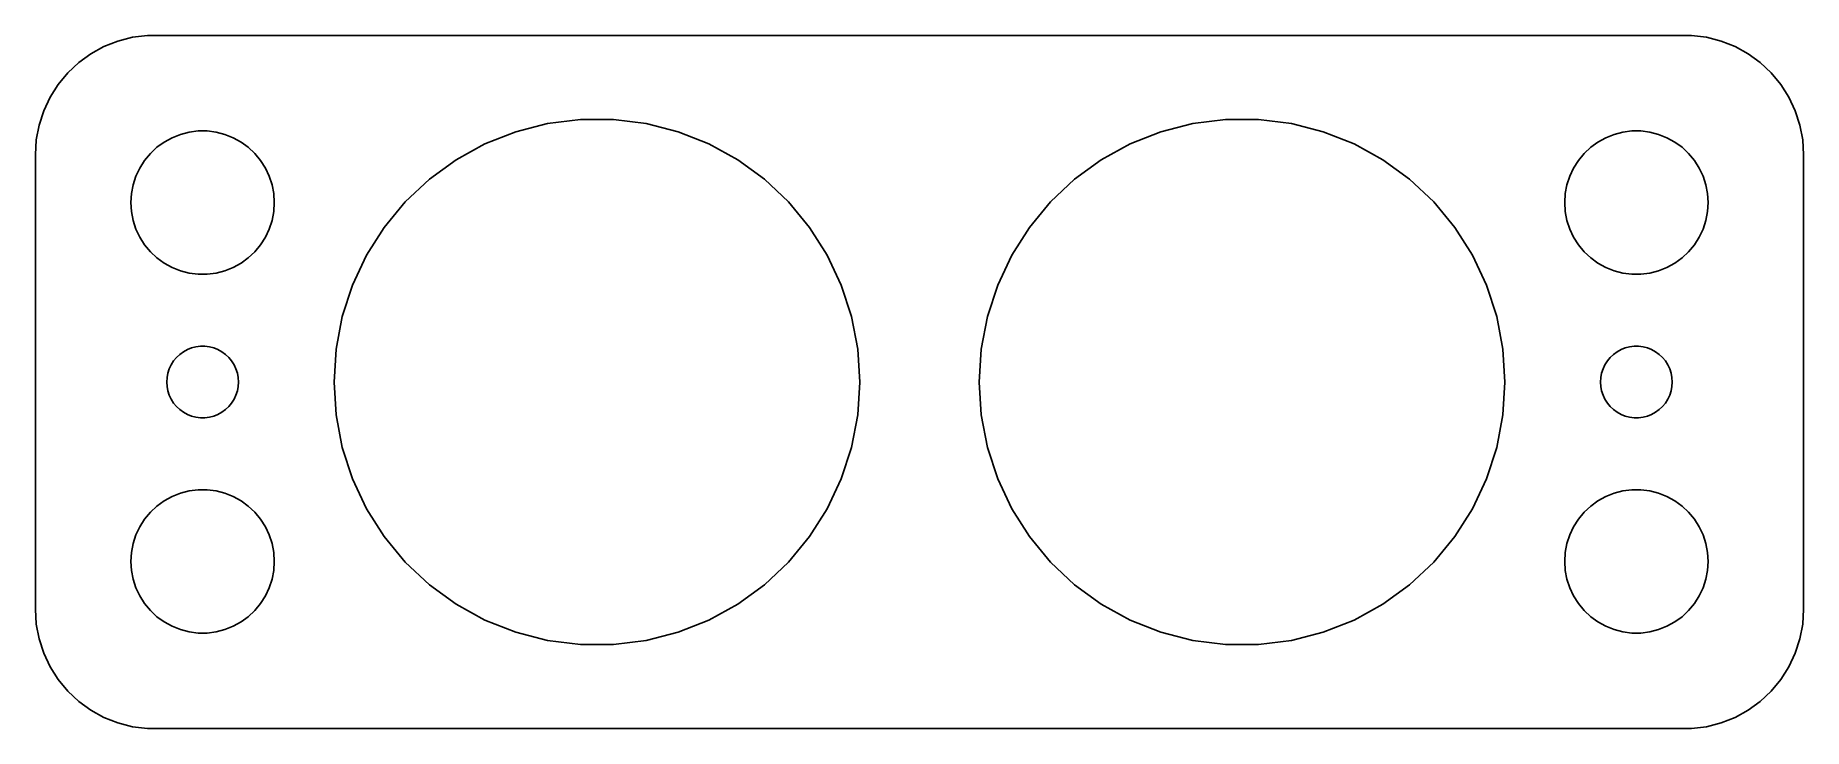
# Model space of a CAD drawing. Header units: metres. Extents: x -37 to 37, y 24.5 to 53.5.
import ezdxf

# ---------------------------------------------------------------- set-up
doc = ezdxf.new("R2010")
doc.units = ezdxf.units.M

msp = doc.modelspace()

# ---------------------------------------------------------------- linework, layer by layer
for p, q in [((-32.9369, 53.4114), (-33.5451, 53.2553)), ((-32.3139, 53.4901), (-32.9369, 53.4114)), ((32.3139, 53.4901), (-32.3139, 53.4901)), ((32.9369, 53.4114), (32.3139, 53.4901)), ((33.5451, 53.2553), (32.9369, 53.4114)), ((-34.6791, 52.7216), (-35.1871, 52.3526)), ((-34.1289, 53.0241), (-34.6791, 52.7216)), ((-33.5451, 53.2553), (-34.1289, 53.0241)), ((34.1289, 53.0241), (33.5451, 53.2553)), ((34.6791, 52.7216), (34.1289, 53.0241)), ((35.1871, 52.3526), (34.6791, 52.7216)), ((-35.6448, 51.9227), (-36.0451, 51.4389)), ((-35.1871, 52.3526), (-35.6448, 51.9227)), ((35.6448, 51.9227), (35.1871, 52.3526)), ((36.0451, 51.4389), (35.6448, 51.9227)), ((-36.0451, 51.4389), (-36.3815, 50.9088)), ((36.3815, 50.9088), (36.0451, 51.4389)), ((-36.6489, 50.3406), (-36.8429, 49.7434)), ((-36.3815, 50.9088), (-36.6489, 50.3406)), ((36.6489, 50.3406), (36.3815, 50.9088)), ((36.8429, 49.7434), (36.6489, 50.3406)), ((-36.8429, 49.7434), (-36.9606, 49.1267)), ((-16.8992, 49.4616), (-15.5612, 49.8051)), ((-15.5612, 49.8051), (-14.1907, 49.9783)), ((-14.1907, 49.9783), (-12.8093, 49.9783)), ((-12.8093, 49.9783), (-11.4388, 49.8051)), ((-11.4388, 49.8051), (-10.1008, 49.4616)), ((10.1008, 49.4616), (11.4388, 49.8051)), ((11.4388, 49.8051), (12.8093, 49.9783)), ((12.8093, 49.9783), (14.1907, 49.9783)), ((14.1907, 49.9783), (15.5612, 49.8051)), ((15.5612, 49.8051), (16.8992, 49.4616)), ((36.9606, 49.1267), (36.8429, 49.7434)), ((-36.9606, 49.1267), (-37, 48.5)), ((-31.9123, 48.8115), (-31.6075, 49.033)), ((-31.6075, 49.033), (-31.2773, 49.2145)), ((-31.2773, 49.2145), (-30.927, 49.3532)), ((-30.927, 49.3532), (-30.5621, 49.4469)), ((-30.5621, 49.4469), (-30.1884, 49.4941)), ((-30.1884, 49.4941), (-29.8116, 49.4941)), ((-29.8116, 49.4941), (-29.4379, 49.4469)), ((-29.4379, 49.4469), (-29.0729, 49.3532)), ((-29.0729, 49.3532), (-28.7227, 49.2145)), ((-28.7227, 49.2145), (-28.3925, 49.033)), ((-28.3925, 49.033), (-28.0877, 48.8115)), ((-19.3941, 48.2876), (-18.1836, 48.9531)), ((-18.1836, 48.9531), (-16.8992, 49.4616)), ((-10.1008, 49.4616), (-8.81642, 48.9531)), ((-8.81642, 48.9531), (-7.6059, 48.2876)), ((7.6059, 48.2876), (8.81642, 48.9531)), ((8.81642, 48.9531), (10.1008, 49.4616)), ((16.8992, 49.4616), (18.1836, 48.9531)), ((18.1836, 48.9531), (19.3941, 48.2876)), ((28.0877, 48.8115), (28.3925, 49.033)), ((28.3925, 49.033), (28.7227, 49.2145)), ((28.7227, 49.2145), (29.0729, 49.3532)), ((29.0729, 49.3532), (29.4379, 49.4469)), ((29.4379, 49.4469), (29.8116, 49.4941)), ((29.8116, 49.4941), (30.1884, 49.4941)), ((30.1884, 49.4941), (30.5621, 49.4469)), ((30.5621, 49.4469), (30.927, 49.3532)), ((30.927, 49.3532), (31.2773, 49.2145)), ((31.2773, 49.2145), (31.6075, 49.033)), ((31.6075, 49.033), (31.9123, 48.8115)), ((37, 48.5), (36.9606, 49.1267)), ((-37, 48.5), (-37, 29.5)), ((-32.6289, 47.9453), (-32.427, 48.2634)), ((-32.427, 48.2634), (-32.1869, 48.5536)), ((-32.1869, 48.5536), (-31.9123, 48.8115)), ((-28.0877, 48.8115), (-27.8131, 48.5536)), ((-27.8131, 48.5536), (-27.5729, 48.2634)), ((-27.5729, 48.2634), (-27.3711, 47.9453)), ((-20.5117, 47.4756), (-19.3941, 48.2876)), ((-7.6059, 48.2876), (-6.48833, 47.4756)), ((6.48833, 47.4756), (7.6059, 48.2876)), ((19.3941, 48.2876), (20.5117, 47.4756)), ((27.3711, 47.9453), (27.5729, 48.2634)), ((27.5729, 48.2634), (27.8131, 48.5536)), ((27.8131, 48.5536), (28.0877, 48.8115)), ((31.9123, 48.8115), (32.1869, 48.5536)), ((32.1869, 48.5536), (32.427, 48.2634)), ((32.427, 48.2634), (32.6289, 47.9453)), ((37, 29.5), (37, 48.5)), ((-32.9057, 47.2461), (-32.7893, 47.6044)), ((-32.7893, 47.6044), (-32.6289, 47.9453)), ((-27.3711, 47.9453), (-27.2107, 47.6044)), ((-27.2107, 47.6044), (-27.0942, 47.2461)), ((-21.5186, 46.53), (-20.5117, 47.4756)), ((-6.48833, 47.4756), (-5.48134, 46.53)), ((5.48134, 46.53), (6.48833, 47.4756)), ((20.5117, 47.4756), (21.5186, 46.53)), ((27.0942, 47.2461), (27.2107, 47.6044)), ((27.2107, 47.6044), (27.3711, 47.9453)), ((32.6289, 47.9453), (32.7893, 47.6044)), ((32.7893, 47.6044), (32.9057, 47.2461)), ((-33, 46.5), (-32.9763, 46.876)), ((-32.9763, 46.876), (-32.9057, 47.2461)), ((-27.0942, 47.2461), (-27.0237, 46.876)), ((-27.0237, 46.876), (-27, 46.5)), ((27, 46.5), (27.0237, 46.876)), ((27.0237, 46.876), (27.0942, 47.2461)), ((32.9057, 47.2461), (32.9763, 46.876)), ((32.9763, 46.876), (33, 46.5)), ((-32.9763, 46.124), (-33, 46.5)), ((-32.9057, 45.7539), (-32.9763, 46.124)), ((-27.0237, 46.124), (-27.0942, 45.7539)), ((-27, 46.5), (-27.0237, 46.124)), ((-22.3992, 45.4656), (-21.5186, 46.53)), ((-5.48134, 46.53), (-4.6008, 45.4656)), ((4.6008, 45.4656), (5.48134, 46.53)), ((21.5186, 46.53), (22.3992, 45.4656)), ((27.0237, 46.124), (27, 46.5)), ((27.0942, 45.7539), (27.0237, 46.124)), ((32.9763, 46.124), (32.9057, 45.7539)), ((33, 46.5), (32.9763, 46.124)), ((-32.7893, 45.3956), (-32.9057, 45.7539)), ((-32.6289, 45.0547), (-32.7893, 45.3956)), ((-27.2107, 45.3956), (-27.3711, 45.0547)), ((-27.0942, 45.7539), (-27.2107, 45.3956)), ((-23.1394, 44.2993), (-22.3992, 45.4656)), ((-4.6008, 45.4656), (-3.86063, 44.2993)), ((3.86063, 44.2993), (4.6008, 45.4656)), ((22.3992, 45.4656), (23.1394, 44.2993)), ((27.2107, 45.3956), (27.0942, 45.7539)), ((27.3711, 45.0547), (27.2107, 45.3956)), ((32.7893, 45.3956), (32.6289, 45.0547)), ((32.9057, 45.7539), (32.7893, 45.3956)), ((-32.427, 44.7366), (-32.6289, 45.0547)), ((-32.1869, 44.4464), (-32.427, 44.7366)), ((-31.9123, 44.1884), (-32.1869, 44.4464)), ((-27.8131, 44.4464), (-28.0877, 44.1884)), ((-27.5729, 44.7366), (-27.8131, 44.4464)), ((-27.3711, 45.0547), (-27.5729, 44.7366)), ((27.5729, 44.7366), (27.3711, 45.0547)), ((27.8131, 44.4464), (27.5729, 44.7366)), ((28.0877, 44.1884), (27.8131, 44.4464)), ((32.1869, 44.4464), (31.9123, 44.1884)), ((32.427, 44.7366), (32.1869, 44.4464)), ((32.6289, 45.0547), (32.427, 44.7366)), ((-31.6075, 43.967), (-31.9123, 44.1884)), ((-31.2773, 43.7855), (-31.6075, 43.967)), ((-30.927, 43.6468), (-31.2773, 43.7855)), ((-28.7227, 43.7855), (-29.0729, 43.6468)), ((-28.3925, 43.967), (-28.7227, 43.7855)), ((-28.0877, 44.1884), (-28.3925, 43.967)), ((-23.7275, 43.0494), (-23.1394, 44.2993)), ((-3.86063, 44.2993), (-3.27245, 43.0494)), ((3.27245, 43.0494), (3.86063, 44.2993)), ((23.1394, 44.2993), (23.7275, 43.0494)), ((28.3925, 43.967), (28.0877, 44.1884)), ((28.7227, 43.7855), (28.3925, 43.967)), ((29.0729, 43.6468), (28.7227, 43.7855)), ((31.2773, 43.7855), (30.927, 43.6468)), ((31.6075, 43.967), (31.2773, 43.7855)), ((31.9123, 44.1884), (31.6075, 43.967)), ((-30.5621, 43.5531), (-30.927, 43.6468)), ((-30.1884, 43.5059), (-30.5621, 43.5531)), ((-29.8116, 43.5059), (-30.1884, 43.5059)), ((-29.4379, 43.5531), (-29.8116, 43.5059)), ((-29.0729, 43.6468), (-29.4379, 43.5531)), ((-24.1544, 41.7356), (-23.7275, 43.0494)), ((-3.27245, 43.0494), (-2.84558, 41.7356)), ((2.84558, 41.7356), (3.27245, 43.0494)), ((23.7275, 43.0494), (24.1544, 41.7356)), ((29.4379, 43.5531), (29.0729, 43.6468)), ((29.8116, 43.5059), (29.4379, 43.5531)), ((30.1884, 43.5059), (29.8116, 43.5059)), ((30.5621, 43.5531), (30.1884, 43.5059)), ((30.927, 43.6468), (30.5621, 43.5531)), ((-24.4133, 40.3787), (-24.1544, 41.7356)), ((-2.84558, 41.7356), (-2.58673, 40.3787)), ((2.58673, 40.3787), (2.84558, 41.7356)), ((24.1544, 41.7356), (24.4133, 40.3787)), ((-31.2135, 39.8817), (-31.0934, 40.0268)), ((-31.0934, 40.0268), (-30.9561, 40.1558)), ((-30.9561, 40.1558), (-30.8037, 40.2665)), ((-30.8037, 40.2665), (-30.6387, 40.3572)), ((-30.6387, 40.3572), (-30.4635, 40.4266)), ((-30.4635, 40.4266), (-30.2811, 40.4734)), ((-30.2811, 40.4734), (-30.0942, 40.497)), ((-30.0942, 40.497), (-29.9058, 40.497)), ((-29.9058, 40.497), (-29.7189, 40.4734)), ((-29.7189, 40.4734), (-29.5365, 40.4266)), ((-29.5365, 40.4266), (-29.3613, 40.3572)), ((-29.3613, 40.3572), (-29.1963, 40.2665)), ((-29.1963, 40.2665), (-29.0439, 40.1558)), ((-29.0439, 40.1558), (-28.9065, 40.0268)), ((-28.9065, 40.0268), (-28.7865, 39.8817)), ((-24.5, 39), (-24.4133, 40.3787)), ((-2.58673, 40.3787), (-2.5, 39)), ((2.5, 39), (2.58673, 40.3787)), ((24.4133, 40.3787), (24.5, 39)), ((28.7865, 39.8817), (28.9065, 40.0268)), ((28.9065, 40.0268), (29.0439, 40.1558)), ((29.0439, 40.1558), (29.1963, 40.2665)), ((29.1963, 40.2665), (29.3613, 40.3572)), ((29.3613, 40.3572), (29.5365, 40.4266)), ((29.5365, 40.4266), (29.7189, 40.4734)), ((29.7189, 40.4734), (29.9058, 40.497)), ((29.9058, 40.497), (30.0942, 40.497)), ((30.0942, 40.497), (30.2811, 40.4734)), ((30.2811, 40.4734), (30.4635, 40.4266)), ((30.4635, 40.4266), (30.6387, 40.3572)), ((30.6387, 40.3572), (30.8037, 40.2665)), ((30.8037, 40.2665), (30.9561, 40.1558)), ((30.9561, 40.1558), (31.0934, 40.0268)), ((31.0934, 40.0268), (31.2135, 39.8817)), ((-31.4882, 39.188), (-31.4529, 39.373)), ((-31.4529, 39.373), (-31.3947, 39.5522)), ((-31.3947, 39.5522), (-31.3145, 39.7226)), ((-31.3145, 39.7226), (-31.2135, 39.8817)), ((-28.7865, 39.8817), (-28.6855, 39.7226)), ((-28.6855, 39.7226), (-28.6053, 39.5522)), ((-28.6053, 39.5522), (-28.5471, 39.373)), ((-28.5471, 39.373), (-28.5118, 39.188)), ((28.5118, 39.188), (28.5471, 39.373)), ((28.5471, 39.373), (28.6053, 39.5522)), ((28.6053, 39.5522), (28.6855, 39.7226)), ((28.6855, 39.7226), (28.7865, 39.8817)), ((31.2135, 39.8817), (31.3145, 39.7226)), ((31.3145, 39.7226), (31.3947, 39.5522)), ((31.3947, 39.5522), (31.4529, 39.373)), ((31.4529, 39.373), (31.4882, 39.188)), ((-31.5, 39), (-31.4882, 39.188)), ((-31.4882, 38.812), (-31.5, 39)), ((-31.4529, 38.627), (-31.4882, 38.812)), ((-31.3947, 38.4478), (-31.4529, 38.627)), ((-28.5471, 38.627), (-28.6053, 38.4478)), ((-28.5118, 38.812), (-28.5471, 38.627)), ((-28.5118, 39.188), (-28.5, 39)), ((-28.5, 39), (-28.5118, 38.812)), ((-24.4133, 37.6213), (-24.5, 39)), ((-2.5, 39), (-2.58673, 37.6213)), ((2.58673, 37.6213), (2.5, 39)), ((24.5, 39), (24.4133, 37.6213)), ((28.5, 39), (28.5118, 39.188)), ((28.5118, 38.812), (28.5, 39)), ((28.5471, 38.627), (28.5118, 38.812)), ((28.6053, 38.4478), (28.5471, 38.627)), ((31.4529, 38.627), (31.3947, 38.4478)), ((31.4882, 38.812), (31.4529, 38.627)), ((31.4882, 39.188), (31.5, 39)), ((31.5, 39), (31.4882, 38.812)), ((-31.3145, 38.2774), (-31.3947, 38.4478)), ((-31.2135, 38.1183), (-31.3145, 38.2774)), ((-31.0934, 37.9732), (-31.2135, 38.1183)), ((-30.9561, 37.8442), (-31.0934, 37.9732)), ((-30.8037, 37.7335), (-30.9561, 37.8442)), ((-29.0439, 37.8442), (-29.1963, 37.7335)), ((-28.9065, 37.9732), (-29.0439, 37.8442)), ((-28.7865, 38.1183), (-28.9065, 37.9732)), ((-28.6855, 38.2774), (-28.7865, 38.1183)), ((-28.6053, 38.4478), (-28.6855, 38.2774)), ((28.6855, 38.2774), (28.6053, 38.4478)), ((28.7865, 38.1183), (28.6855, 38.2774)), ((28.9065, 37.9732), (28.7865, 38.1183)), ((29.0439, 37.8442), (28.9065, 37.9732)), ((29.1963, 37.7335), (29.0439, 37.8442)), ((30.9561, 37.8442), (30.8037, 37.7335)), ((31.0934, 37.9732), (30.9561, 37.8442)), ((31.2135, 38.1183), (31.0934, 37.9732)), ((31.3145, 38.2774), (31.2135, 38.1183)), ((31.3947, 38.4478), (31.3145, 38.2774)), ((-30.6387, 37.6428), (-30.8037, 37.7335)), ((-30.4635, 37.5734), (-30.6387, 37.6428)), ((-30.2811, 37.5266), (-30.4635, 37.5734)), ((-30.0942, 37.503), (-30.2811, 37.5266)), ((-29.9058, 37.503), (-30.0942, 37.503)), ((-29.7189, 37.5266), (-29.9058, 37.503)), ((-29.5365, 37.5734), (-29.7189, 37.5266)), ((-29.3613, 37.6428), (-29.5365, 37.5734)), ((-29.1963, 37.7335), (-29.3613, 37.6428)), ((-24.1544, 36.2644), (-24.4133, 37.6213)), ((-2.58673, 37.6213), (-2.84558, 36.2644)), ((2.84558, 36.2644), (2.58673, 37.6213)), ((24.4133, 37.6213), (24.1544, 36.2644)), ((29.3613, 37.6428), (29.1963, 37.7335)), ((29.5365, 37.5734), (29.3613, 37.6428)), ((29.7189, 37.5266), (29.5365, 37.5734)), ((29.9058, 37.503), (29.7189, 37.5266)), ((30.0942, 37.503), (29.9058, 37.503)), ((30.2811, 37.5266), (30.0942, 37.503)), ((30.4635, 37.5734), (30.2811, 37.5266)), ((30.6387, 37.6428), (30.4635, 37.5734)), ((30.8037, 37.7335), (30.6387, 37.6428)), ((-23.7275, 34.9506), (-24.1544, 36.2644)), ((-2.84558, 36.2644), (-3.27245, 34.9506)), ((3.27245, 34.9506), (2.84558, 36.2644)), ((24.1544, 36.2644), (23.7275, 34.9506)), ((-23.1394, 33.7007), (-23.7275, 34.9506)), ((-3.27245, 34.9506), (-3.86063, 33.7007)), ((3.86063, 33.7007), (3.27245, 34.9506)), ((23.7275, 34.9506), (23.1394, 33.7007)), ((-31.6075, 34.033), (-31.2773, 34.2145)), ((-31.2773, 34.2145), (-30.927, 34.3532)), ((-30.927, 34.3532), (-30.5621, 34.4469)), ((-30.5621, 34.4469), (-30.1884, 34.4941)), ((-30.1884, 34.4941), (-29.8116, 34.4941)), ((-29.8116, 34.4941), (-29.4379, 34.4469)), ((-29.4379, 34.4469), (-29.0729, 34.3532)), ((-29.0729, 34.3532), (-28.7227, 34.2145)), ((-28.7227, 34.2145), (-28.3925, 34.033)), ((28.3925, 34.033), (28.7227, 34.2145)), ((28.7227, 34.2145), (29.0729, 34.3532)), ((29.0729, 34.3532), (29.4379, 34.4469)), ((29.4379, 34.4469), (29.8116, 34.4941)), ((29.8116, 34.4941), (30.1884, 34.4941)), ((30.1884, 34.4941), (30.5621, 34.4469)), ((30.5621, 34.4469), (30.927, 34.3532)), ((30.927, 34.3532), (31.2773, 34.2145)), ((31.2773, 34.2145), (31.6075, 34.033)), ((-32.427, 33.2634), (-32.1869, 33.5536)), ((-32.1869, 33.5536), (-31.9123, 33.8116)), ((-31.9123, 33.8116), (-31.6075, 34.033)), ((-28.3925, 34.033), (-28.0877, 33.8116)), ((-28.0877, 33.8116), (-27.8131, 33.5536)), ((-27.8131, 33.5536), (-27.5729, 33.2634)), ((-22.3992, 32.5344), (-23.1394, 33.7007)), ((-3.86063, 33.7007), (-4.6008, 32.5344)), ((4.6008, 32.5344), (3.86063, 33.7007)), ((23.1394, 33.7007), (22.3992, 32.5344)), ((27.5729, 33.2634), (27.8131, 33.5536)), ((27.8131, 33.5536), (28.0877, 33.8116)), ((28.0877, 33.8116), (28.3925, 34.033)), ((31.6075, 34.033), (31.9123, 33.8116)), ((31.9123, 33.8116), (32.1869, 33.5536)), ((32.1869, 33.5536), (32.427, 33.2634)), ((-32.9057, 32.2461), (-32.7893, 32.6044)), ((-32.7893, 32.6044), (-32.6289, 32.9453)), ((-32.6289, 32.9453), (-32.427, 33.2634)), ((-27.5729, 33.2634), (-27.3711, 32.9453)), ((-27.3711, 32.9453), (-27.2107, 32.6044)), ((-27.2107, 32.6044), (-27.0942, 32.2461)), ((27.0942, 32.2461), (27.2107, 32.6044)), ((27.2107, 32.6044), (27.3711, 32.9453)), ((27.3711, 32.9453), (27.5729, 33.2634)), ((32.427, 33.2634), (32.6289, 32.9453)), ((32.6289, 32.9453), (32.7893, 32.6044)), ((32.7893, 32.6044), (32.9057, 32.2461)), ((-33, 31.5), (-32.9763, 31.876)), ((-32.9763, 31.876), (-32.9057, 32.2461)), ((-27.0942, 32.2461), (-27.0237, 31.876)), ((-27.0237, 31.876), (-27, 31.5)), ((-21.5186, 31.47), (-22.3992, 32.5344)), ((-4.6008, 32.5344), (-5.48134, 31.47)), ((5.48134, 31.47), (4.6008, 32.5344)), ((22.3992, 32.5344), (21.5186, 31.47)), ((27, 31.5), (27.0237, 31.876)), ((27.0237, 31.876), (27.0942, 32.2461)), ((32.9057, 32.2461), (32.9763, 31.876)), ((32.9763, 31.876), (33, 31.5)), ((-32.9763, 31.124), (-33, 31.5)), ((-32.9057, 30.7539), (-32.9763, 31.124)), ((-27.0237, 31.124), (-27.0942, 30.7539)), ((-27, 31.5), (-27.0237, 31.124)), ((-20.5117, 30.5244), (-21.5186, 31.47)), ((-5.48134, 31.47), (-6.48833, 30.5244)), ((6.48833, 30.5244), (5.48134, 31.47)), ((21.5186, 31.47), (20.5117, 30.5244)), ((27.0237, 31.124), (27, 31.5)), ((27.0942, 30.7539), (27.0237, 31.124)), ((32.9763, 31.124), (32.9057, 30.7539)), ((33, 31.5), (32.9763, 31.124)), ((-32.7893, 30.3956), (-32.9057, 30.7539)), ((-32.6289, 30.0547), (-32.7893, 30.3956)), ((-27.2107, 30.3956), (-27.3711, 30.0547)), ((-27.0942, 30.7539), (-27.2107, 30.3956)), ((-19.3941, 29.7124), (-20.5117, 30.5244)), ((-6.48833, 30.5244), (-7.6059, 29.7124)), ((7.6059, 29.7124), (6.48833, 30.5244)), ((20.5117, 30.5244), (19.3941, 29.7124)), ((27.2107, 30.3956), (27.0942, 30.7539)), ((27.3711, 30.0547), (27.2107, 30.3956)), ((32.7893, 30.3956), (32.6289, 30.0547)), ((32.9057, 30.7539), (32.7893, 30.3956)), ((-32.427, 29.7366), (-32.6289, 30.0547)), ((-32.1869, 29.4464), (-32.427, 29.7366)), ((-27.5729, 29.7366), (-27.8131, 29.4464)), ((-27.3711, 30.0547), (-27.5729, 29.7366)), ((-18.1836, 29.0469), (-19.3941, 29.7124)), ((-7.6059, 29.7124), (-8.81642, 29.0469)), ((8.81642, 29.0469), (7.6059, 29.7124)), ((19.3941, 29.7124), (18.1836, 29.0469)), ((27.5729, 29.7366), (27.3711, 30.0547)), ((27.8131, 29.4464), (27.5729, 29.7366)), ((32.427, 29.7366), (32.1869, 29.4464)), ((32.6289, 30.0547), (32.427, 29.7366)), ((-37, 29.5), (-36.9606, 28.8733)), ((-36.9606, 28.8733), (-36.8429, 28.2566)), ((-31.9123, 29.1885), (-32.1869, 29.4464)), ((-31.6075, 28.967), (-31.9123, 29.1885)), ((-31.2773, 28.7855), (-31.6075, 28.967)), ((-28.3925, 28.967), (-28.7227, 28.7855)), ((-28.0877, 29.1885), (-28.3925, 28.967)), ((-27.8131, 29.4464), (-28.0877, 29.1885)), ((-16.8992, 28.5384), (-18.1836, 29.0469)), ((-8.81642, 29.0469), (-10.1008, 28.5384)), ((10.1008, 28.5384), (8.81642, 29.0469)), ((18.1836, 29.0469), (16.8992, 28.5384)), ((28.0877, 29.1885), (27.8131, 29.4464)), ((28.3925, 28.967), (28.0877, 29.1885)), ((28.7227, 28.7855), (28.3925, 28.967)), ((31.6075, 28.967), (31.2773, 28.7855)), ((31.9123, 29.1885), (31.6075, 28.967)), ((32.1869, 29.4464), (31.9123, 29.1885)), ((36.8429, 28.2566), (36.9606, 28.8733)), ((36.9606, 28.8733), (37, 29.5)), ((-36.8429, 28.2566), (-36.6489, 27.6594)), ((-30.927, 28.6468), (-31.2773, 28.7855)), ((-30.5621, 28.5531), (-30.927, 28.6468)), ((-30.1884, 28.5059), (-30.5621, 28.5531)), ((-29.8116, 28.5059), (-30.1884, 28.5059)), ((-29.4379, 28.5531), (-29.8116, 28.5059)), ((-29.0729, 28.6468), (-29.4379, 28.5531)), ((-28.7227, 28.7855), (-29.0729, 28.6468)), ((-15.5612, 28.1949), (-16.8992, 28.5384)), ((-14.1907, 28.0217), (-15.5612, 28.1949)), ((-11.4388, 28.1949), (-12.8093, 28.0217)), ((-10.1008, 28.5384), (-11.4388, 28.1949)), ((11.4388, 28.1949), (10.1008, 28.5384)), ((12.8093, 28.0217), (11.4388, 28.1949)), ((15.5612, 28.1949), (14.1907, 28.0217)), ((16.8992, 28.5384), (15.5612, 28.1949)), ((29.0729, 28.6468), (28.7227, 28.7855)), ((29.4379, 28.5531), (29.0729, 28.6468)), ((29.8116, 28.5059), (29.4379, 28.5531)), ((30.1884, 28.5059), (29.8116, 28.5059)), ((30.5621, 28.5531), (30.1884, 28.5059)), ((30.927, 28.6468), (30.5621, 28.5531)), ((31.2773, 28.7855), (30.927, 28.6468)), ((36.6489, 27.6594), (36.8429, 28.2566)), ((-36.6489, 27.6594), (-36.3815, 27.0912)), ((-12.8093, 28.0217), (-14.1907, 28.0217)), ((14.1907, 28.0217), (12.8093, 28.0217)), ((36.3815, 27.0912), (36.6489, 27.6594)), ((-36.3815, 27.0912), (-36.0451, 26.5611)), ((36.0451, 26.5611), (36.3815, 27.0912)), ((-36.0451, 26.5611), (-35.6448, 26.0773)), ((-35.6448, 26.0773), (-35.1871, 25.6474)), ((35.1871, 25.6474), (35.6448, 26.0773)), ((35.6448, 26.0773), (36.0451, 26.5611)), ((-35.1871, 25.6474), (-34.6791, 25.2784)), ((-34.6791, 25.2784), (-34.1289, 24.9759)), ((34.1289, 24.9759), (34.6791, 25.2784)), ((34.6791, 25.2784), (35.1871, 25.6474)), ((-34.1289, 24.9759), (-33.5451, 24.7447)), ((-33.5451, 24.7447), (-32.9369, 24.5886)), ((-32.9369, 24.5886), (-32.3139, 24.5099)), ((-32.3139, 24.5099), (32.3139, 24.5099)), ((32.3139, 24.5099), (32.9369, 24.5886)), ((32.9369, 24.5886), (33.5451, 24.7447)), ((33.5451, 24.7447), (34.1289, 24.9759))]:
    msp.add_line(p, q)

doc.saveas('drawing.dxf')
